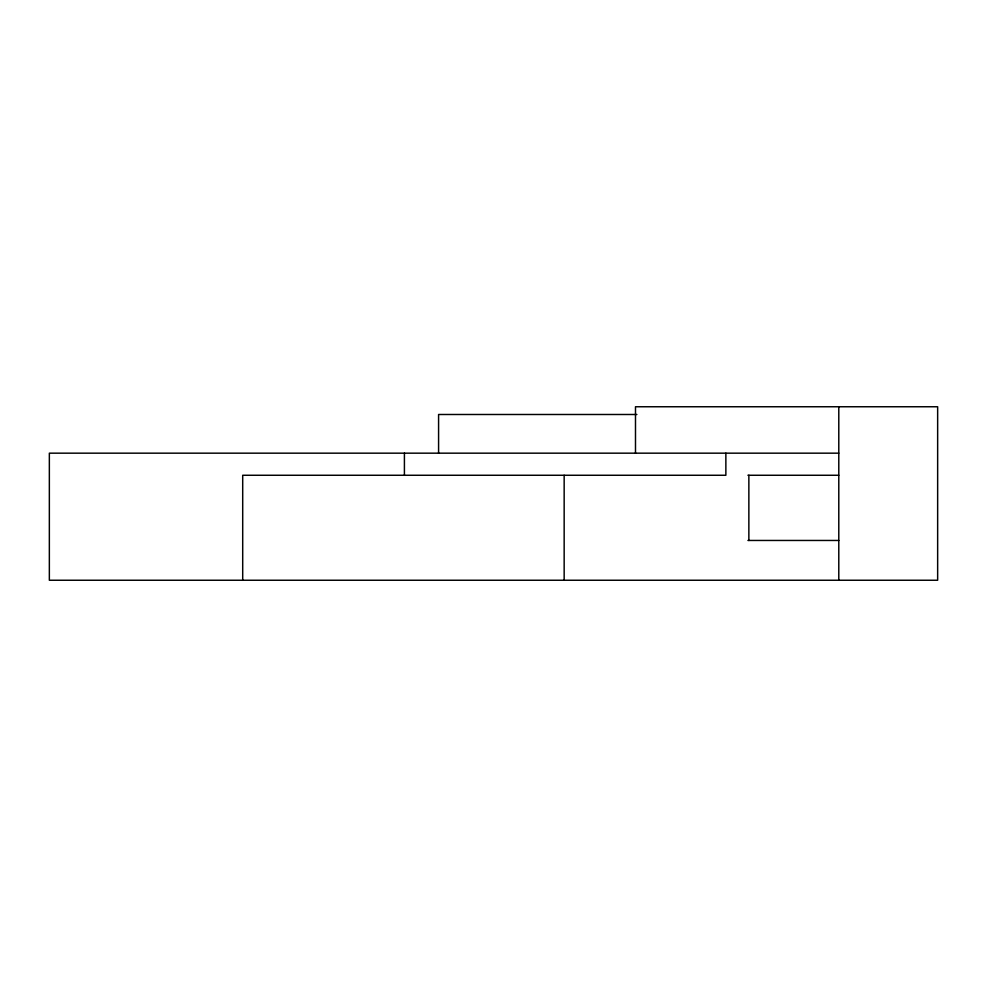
<?xml version="1.0" encoding="UTF-8"?>
<svg xmlns="http://www.w3.org/2000/svg" width="987" height="987" viewBox="0 0 987 987"><rect width="100%" height="100%" fill="white"/><g stroke="black" fill="none" stroke-linecap="round" stroke-linejoin="round"><path stroke-width="1.48" d="M636.874 414.491L438.586 414.491L438.586 453.169M838.79 453.169L49.35 453.169L49.35 580.245L937.65 580.245L937.65 406.755L635.492 406.755L635.492 453.169M747.924 475.265L838.79 475.265M747.924 540.457L838.79 540.457M838.79 406.755L838.79 580.245M748.862 475.265L748.862 540.457M725.864 453.169L725.864 475.265L242.703 475.265L242.703 580.245M564.157 475.265L564.157 580.245M404.411 453.169L404.411 475.265"/></g></svg>
